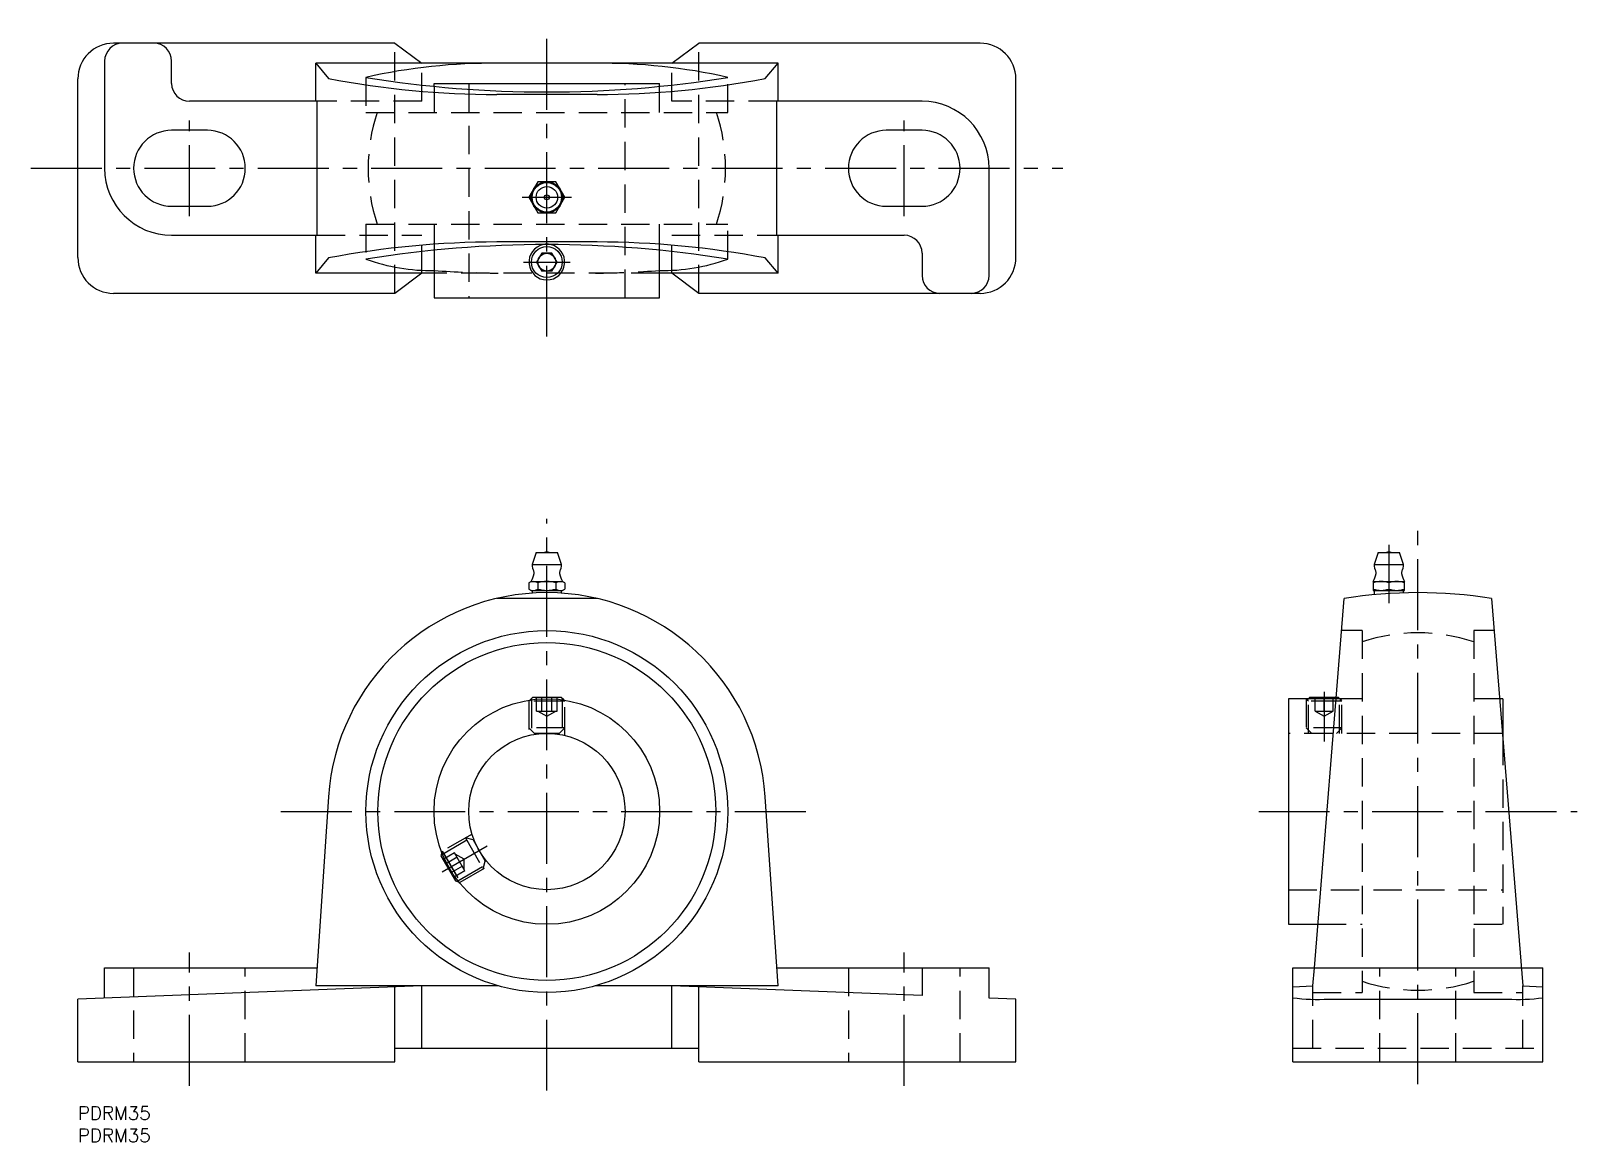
# Model space of a CAD drawing. Extents: x -10 to 336, y -8 to 241.
import ezdxf

# ---------------------------------------------------------------- set-up
doc = ezdxf.new("R2010")
doc.units = 0
doc.header["$LTSCALE"] = 0.5
doc.linetypes.add('CENTER', pattern=[50.8, 31.75, -6.35, 6.35, -6.35])
doc.linetypes.add('DASHED', pattern=[19.05, 12.7, -6.35])
for name, color, linetype in [('MSM_CENTER', 1, 'CENTER'), ('MSM_CONTINUOUS', 7, 'CONTINUOUS'), ('MSM_DASHED', 4, 'DASHED'), ('MSM_NARROW', 5, 'CONTINUOUS'), ('MSM_PART_NUMBER', 7, 'CONTINUOUS')]:
    doc.layers.add(name, color=color, linetype=linetype)
doc.styles.get("Standard").update_dxf_attribs({"font": 'txt.shx', "height": 3, "bigfont": 'bigfont.shx'})

msp = doc.modelspace()

# ---------------------------------------------------------------- linework, layer by layer
at = {"layer": 'MSM_CENTER'}
for p, q in [((105, 172.32), (105, 240.75)), ((25, 199.29), (25, 220.71)), ((185, 199.29), (185, 220.71)), ((-10.5, 210), (220.5, 210)), ((99.49, 203.5), (110.51, 203.5)), ((99.77, 189), (110.23, 189)), ((105, 3.51), (105, 131.49)), ((300, 5), (300, 131.49)), ((293.5, 125.68), (293.5, 112.67)), ((279, 92.83), (279, 81.66)), ((45.47, 66), (164.53, 66)), ((264.36, 66), (335.64, 66)), ((81.58, 52.48), (91.66, 58.3)), ((25, 4.58), (25, 34.42)), ((185, 4.58), (185, 34.42))]:
    msp.add_line(p, q, dxfattribs=at)
at = {"layer": 'MSM_CONTINUOUS'}
for p, q in [((71, 238), (8, 238)), ((71, 238), (77, 233.5)), ((133, 233.5), (139, 238)), ((202, 238), (139, 238)), ((6, 234), (6, 210)), ((21, 229), (21, 234)), ((53.25, 225), (53.25, 233.5)), ((156.75, 233.5), (53.25, 233.5)), ((53.25, 233.5), (56.11, 230.08)), ((153.89, 230.08), (156.75, 233.5)), ((156.75, 225), (156.75, 233.5)), ((0, 190), (0, 230)), ((79.75, 229), (130.25, 229)), ((79.75, 228.35), (79.75, 229)), ((130.25, 228.35), (130.25, 229)), ((210, 190), (210, 230)), ((53.52, 225), (25, 225)), ((53.52, 225), (53.52, 195)), ((116.23, 226.5), (93.77, 226.5)), ((189, 225), (156.48, 225)), ((156.48, 195), (156.48, 225)), ((29, 218.5), (21, 218.5)), ((189, 218.5), (181, 218.5)), ((204, 186), (204, 210)), ((102.98, 207), (100.96, 203.5)), ((107.02, 207), (102.98, 207)), ((109.04, 203.5), (107.02, 207)), ((21, 201.5), (29, 201.5)), ((100.96, 203.5), (102.98, 200)), ((107.02, 200), (109.04, 203.5)), ((181, 201.5), (189, 201.5)), ((102.98, 200), (107.02, 200)), ((21, 195), (53.52, 195)), ((53.25, 186.5), (53.25, 195)), ((156.48, 195), (185, 195)), ((156.75, 186.5), (156.75, 195)), ((79.75, 191.65), (79.75, 181)), ((116.23, 193.5), (93.77, 193.5)), ((103.85, 191), (102.69, 189)), ((106.15, 191), (103.85, 191)), ((107.31, 189), (106.15, 191)), ((130.25, 181), (130.25, 191.65)), ((189, 191), (189, 186)), ((56.11, 189.92), (53.25, 186.5)), ((102.69, 189), (103.85, 187)), ((106.15, 187), (103.85, 187)), ((106.15, 187), (107.31, 189)), ((156.75, 186.5), (153.89, 189.92)), ((79.75, 186.5), (53.25, 186.5)), ((77, 186.5), (71, 182)), ((156.75, 186.5), (130.25, 186.5)), ((139, 182), (133, 186.5)), ((71, 182), (8, 182)), ((79.75, 181), (130.25, 181)), ((202, 182), (139, 182)), ((102.6, 124), (101.7, 121.3)), ((101.7, 121.3), (108.3, 121.3)), ((102.6, 124), (107.4, 124)), ((108.3, 121.3), (107.4, 124)), ((291.1, 124), (290.2, 121.3)), ((290.2, 121.3), (296.8, 121.3)), ((291.1, 124), (295.9, 124)), ((296.8, 121.3), (295.9, 124)), ((101.5, 117.5), (100.96, 117.19)), ((100.96, 117.19), (100.96, 115.81)), ((100.96, 115.81), (101.5, 115.5)), ((101.5, 117.5), (108.5, 117.5)), ((101.5, 115.5), (108.5, 115.5)), ((101.7, 115.5), (101.7, 114.89)), ((102.98, 117.19), (102.98, 115.81)), ((107.02, 117.19), (107.02, 115.81)), ((108.3, 114.89), (108.3, 115.5)), ((109.04, 117.19), (108.5, 117.5)), ((108.5, 115.5), (109.04, 115.81)), ((109.04, 117.19), (109.04, 115.81)), ((290, 117.5), (290, 115.5)), ((290, 117.5), (297, 117.5)), ((290, 115.5), (297, 115.5)), ((290.2, 115.5), (290.2, 114.54)), ((293.5, 117.19), (293.5, 115.81)), ((296.8, 114.95), (296.8, 115.5)), ((297, 115.5), (297, 117.5)), ((116.23, 113.7), (93.77, 113.7)), ((276.82, 31), (283.5, 113.7)), ((316.5, 113.7), (323.5, 27)), ((101.77, 91.5), (101.23, 90.97)), ((108.23, 91.5), (101.77, 91.5)), ((108.77, 90.97), (108.23, 91.5)), ((281.69, 91.25), (271, 91.25)), ((271, 91.25), (271, 40.75)), ((275.77, 91.5), (275.52, 91.25)), ((281.71, 91.5), (275.77, 91.5)), ((319, 91.25), (318.31, 91.25)), ((319, 91.25), (319, 82.73)), ((56.11, 69.31), (53.25, 27)), ((156.75, 27), (153.89, 69.31)), ((81.49, 56.78), (81.3, 56.05)), ((81.3, 56.05), (84.53, 50.45)), ((84.53, 50.45), (85.26, 50.26)), ((271, 40.75), (277.61, 40.75)), ((6, 31), (53.52, 31)), ((6, 24.23), (6, 31)), ((156.48, 31), (204, 31)), ((189, 31), (189, 24.82)), ((204, 24.23), (204, 31)), ((272, 31), (328, 31)), ((272, 10), (272, 31)), ((328, 10), (328, 31)), ((77, 27), (0, 24)), ((94.08, 27), (53.25, 27)), ((71, 10), (71, 26.77)), ((77, 13), (77, 27)), ((156.75, 27), (115.92, 27)), ((189, 24.82), (133, 27)), ((133, 13), (133, 27)), ((139, 10), (139, 26.77)), ((210, 24), (204, 24.23)), ((323.5, 27), (328, 26.77)), ((0, 10), (0, 24)), ((210, 10), (210, 24)), ((280, 24), (320, 24)), ((71, 13), (139, 13)), ((0, 10), (71, 10)), ((139, 10), (210, 10)), ((272, 10), (328, 10))]:
    msp.add_line(p, q, dxfattribs=at)
for centre, radius in [((105, 203.5), 3.5), ((105, 203.5), 3.3), ((105, 203.5), 2.4), ((105, 203.5), 0.555), ((105, 189), 3.46), ((105, 189), 2), ((105, 66), 40.5), ((105, 66), 37.83), ((105, 66), 25.25), ((105, 66), 17.5)]:
    msp.add_circle(centre, radius, dxfattribs=at)
for centre, radius, start, end in [((8, 230), 8, 90, 180), ((10, 234), 4, 90, 180), ((17, 234), 4, 0, 90), ((202, 230), 8, 360, 90), ((92.84, 104.66), 128.85, 89.4478, 102.7054), ((117.16, 104.66), 128.85, 77.2946, 90.5522), ((25, 229), 4, 180, 270), ((94.39, 432.64), 206.15, 259.299, 269.8274), ((105, 479.51), 252.43, 260.7676, 279.2324), ((115.61, 432.64), 206.15, 270.1726, 280.701), ((189, 210), 15, 360, 90), ((21, 210), 8.5, 90, 270), ((29, 210), 8.5, 270, 90), ((181, 210), 8.5, 90, 270), ((189, 210), 8.5, 270, 90), ((21, 210), 15, 180, 270), ((185, 191), 4, 0, 90), ((94.39, -12.64), 206.15, 90.1726, 100.701), ((105, -59.51), 252.43, 80.7676, 99.2324), ((105, 189), 4, 101.6406, 78.3594), ((115.61, -12.64), 206.15, 79.299, 89.8274), ((8, 190), 8, 180, 270), ((79.21, 230.6), 43.51, 250.2481, 270.7172), ((130.79, 230.6), 43.51, 269.2828, 289.7519), ((202, 190), 8, 270, 0), ((193, 186), 4, 180, 270), ((200, 186), 4, 270, 360), ((105, 121.3), 3.3, 180, 207.4808), ((105, 122.51), 1.59, 69.5582, 110.4418), ((105, 121.3), 3.3, 332.5192, 0), ((293.5, 121.3), 3.3, 180, 207.4808), ((293.5, 122.51), 1.59, 69.5582, 110.4418), ((293.5, 121.3), 3.3, 332.5192, 0), ((96.26, 120.43), 6, 330.7697, 348.6668), ((101.36, 119.41), 0.8, 348.6668, 27.4808), ((108.64, 119.41), 0.8, 152.5192, 191.3332), ((113.74, 120.43), 6, 191.3332, 209.2303), ((284.76, 120.43), 6, 330.7697, 348.6668), ((289.86, 119.41), 0.8, 348.6668, 27.4808), ((297.14, 119.41), 0.8, 152.5192, 191.3332), ((302.24, 120.43), 6, 191.3332, 209.2303), ((105, 66), 49, 3.8703, 176.1297), ((101.97, 115.71), 1.79, 55.6158, 124.3842), ((101.97, 117.29), 1.79, 235.6665, 304.3335), ((105, 110.81), 6.69, 72.412, 107.588), ((105, 122.19), 6.69, 252.412, 287.588), ((108.03, 115.71), 1.79, 55.6158, 124.3842), ((108.03, 117.29), 1.79, 235.6665, 304.3335), ((300, 10), 105, 80.9589, 99.0411), ((291.75, 112.45), 5.05, 69.7438, 110.2562), ((291.75, 120.56), 5.06, 249.7547, 290.2453), ((295.25, 112.45), 5.05, 69.7438, 110.2562), ((295.25, 120.56), 5.06, 249.7547, 290.2453), ((277.76, 69.25), 45.31, 262.6997, 272.8379), ((322.24, 69.25), 45.31, 267.1621, 277.3003)]:
    msp.add_arc(centre, radius, start, end, dxfattribs=at)
at = {"layer": 'MSM_DASHED'}
for p, q in [((71, 182), (71, 238)), ((139, 182), (139, 238)), ((77, 225), (77, 233.5)), ((133, 225), (133, 233.5)), ((64.5, 230.35), (64.5, 222.5)), ((87.5, 229), (87.5, 181)), ((122.5, 181), (122.5, 229)), ((145.5, 222.5), (145.5, 230.35)), ((77, 225), (53.52, 225)), ((79.75, 228.35), (79.75, 222.5)), ((130.25, 222.5), (130.25, 228.35)), ((156.48, 225), (133, 225)), ((64.5, 222.5), (145.5, 222.5)), ((64.5, 197.5), (145.5, 197.5)), ((64.5, 197.5), (64.5, 189.65)), ((79.75, 197.5), (79.75, 191.65)), ((130.25, 191.65), (130.25, 197.5)), ((145.5, 189.65), (145.5, 197.5)), ((53.52, 195), (77, 195)), ((77, 186.5), (77, 195)), ((133, 186.5), (133, 195)), ((133, 195), (156.48, 195)), ((130.25, 186.5), (79.75, 186.5)), ((287.5, 106.5), (282.92, 106.5)), ((287.5, 106.5), (287.5, 25.5)), ((317.08, 106.5), (312.5, 106.5)), ((312.5, 106.5), (312.5, 25.5)), ((101.23, 90.97), (101, 90.73)), ((101, 90.73), (101, 83.04)), ((109, 90.73), (101, 90.73)), ((101.28, 90.97), (101.54, 90.71)), ((101.54, 91.01), (101.54, 83.15)), ((108.46, 90.71), (101.54, 90.71)), ((102.69, 88.5), (102.69, 91.5)), ((103.85, 88.5), (103.85, 91.5)), ((106.15, 88.5), (106.15, 91.5)), ((107.31, 88.5), (107.31, 91.5)), ((108.46, 91.01), (108.46, 83.15)), ((108.46, 90.71), (108.72, 90.97)), ((109, 90.73), (108.77, 90.97)), ((109, 83.04), (109, 90.73)), ((275, 91.25), (275, 83.5)), ((275.52, 91.25), (275, 90.73)), ((275.54, 90.71), (275, 91.25)), ((283, 90.73), (275, 90.73)), ((275.54, 83.5), (275.54, 91.25)), ((282.46, 90.71), (275.54, 90.71)), ((277, 88.5), (277, 91.5)), ((279, 88.5), (279, 91.5)), ((281, 88.5), (281, 91.5)), ((287.5, 91.25), (281.69, 91.25)), ((282.23, 91.5), (281.71, 91.5)), ((283, 90.73), (282.23, 91.5)), ((282.46, 83.5), (282.46, 91.27)), ((282.46, 90.71), (283, 91.25)), ((283, 83.5), (283, 91.25)), ((318.31, 91.25), (312.5, 91.25)), ((102.69, 88.5), (107.31, 88.5)), ((103, 88.5), (105, 87.35)), ((105, 87.35), (107, 88.5)), ((277, 88.5), (281, 88.5)), ((277, 88.5), (279, 87.35)), ((279, 87.35), (281, 88.5)), ((101, 84.75), (102.25, 83.5)), ((109, 84.75), (101, 84.75)), ((107.75, 83.5), (102.25, 83.5)), ((107.75, 83.5), (109, 84.75)), ((319, 83.5), (271, 83.5)), ((275, 84.75), (276.25, 83.5)), ((283, 84.75), (275, 84.75)), ((281.75, 83.5), (283, 84.75)), ((319, 82.73), (319, 40.75)), ((88.25, 60.95), (81.58, 57.1)), ((81.61, 56.49), (88.41, 60.42)), ((88.47, 59.63), (86.76, 60.09)), ((86.76, 60.09), (90.76, 53.16)), ((88.47, 59.63), (91.22, 54.87)), ((81.58, 57.1), (81.49, 56.78)), ((81.87, 56.64), (81.51, 56.74)), ((81.58, 57.1), (85.58, 50.17)), ((84.36, 56.75), (81.76, 55.25)), ((81.87, 56.64), (85.33, 50.65)), ((84.94, 55.75), (82.34, 54.25)), ((86.67, 52.75), (84.36, 56.75)), ((86.51, 55.33), (84.51, 56.48)), ((86.09, 53.75), (83.49, 52.25)), ((86.67, 52.75), (84.07, 51.25)), ((85.07, 50.5), (91.87, 54.43)), ((85.58, 50.17), (92.25, 54.02)), ((86.51, 53.02), (86.51, 55.33)), ((90.76, 53.16), (91.22, 54.87)), ((85.23, 50.29), (85.33, 50.65)), ((85.26, 50.26), (85.58, 50.17)), ((271, 48.5), (319, 48.5)), ((277.61, 40.75), (287.5, 40.75)), ((312.5, 40.75), (319, 40.75)), ((12.5, 31), (12.5, 10)), ((37.5, 10), (37.5, 31)), ((172.5, 31), (172.5, 10)), ((197.5, 10), (197.5, 31)), ((276.5, 27), (276.82, 31)), ((291.5, 10), (291.5, 31)), ((308.5, 10), (308.5, 31)), ((272, 26.77), (276.5, 27)), ((276.5, 13), (276.5, 27)), ((276.5, 25.5), (287.5, 25.5)), ((312.5, 25.5), (323.5, 25.5)), ((323.5, 13), (323.5, 27)), ((272, 13), (328, 13))]:
    msp.add_line(p, q, dxfattribs=at)
for centre, radius, start, end in [((105, 210), 40, 161.79, 198.21), ((105, 210), 40, 341.79, 18.21), ((105, 189), 4, 78.3594, 101.6406), ((101.68, 544.17), 357.75, 266.4849, 268.782), ((108.32, 544.17), 357.75, 271.218, 273.5151), ((300, 66), 40, 71.79, 108.21), ((300, 66), 40, 251.79, 288.21)]:
    msp.add_arc(centre, radius, start, end, dxfattribs=at)
at = {"layer": 'MSM_NARROW'}
for p, q in [((101.54, 91.27), (101.54, 91.01)), ((108.46, 91.27), (108.46, 91.01)), ((275.54, 91.27), (275.54, 91.25)), ((81.38, 56.36), (81.61, 56.49)), ((84.84, 50.37), (85.07, 50.5))]:
    msp.add_line(p, q, dxfattribs=at)

# ---------------------------------------------------------------- texts
at = {"layer": 'MSM_PART_NUMBER'}
for p in [(0, -3), (0, -8)]:
    msp.add_text('PDRM35', height=3, dxfattribs=at).set_placement(p)

doc.saveas('drawing.dxf')
